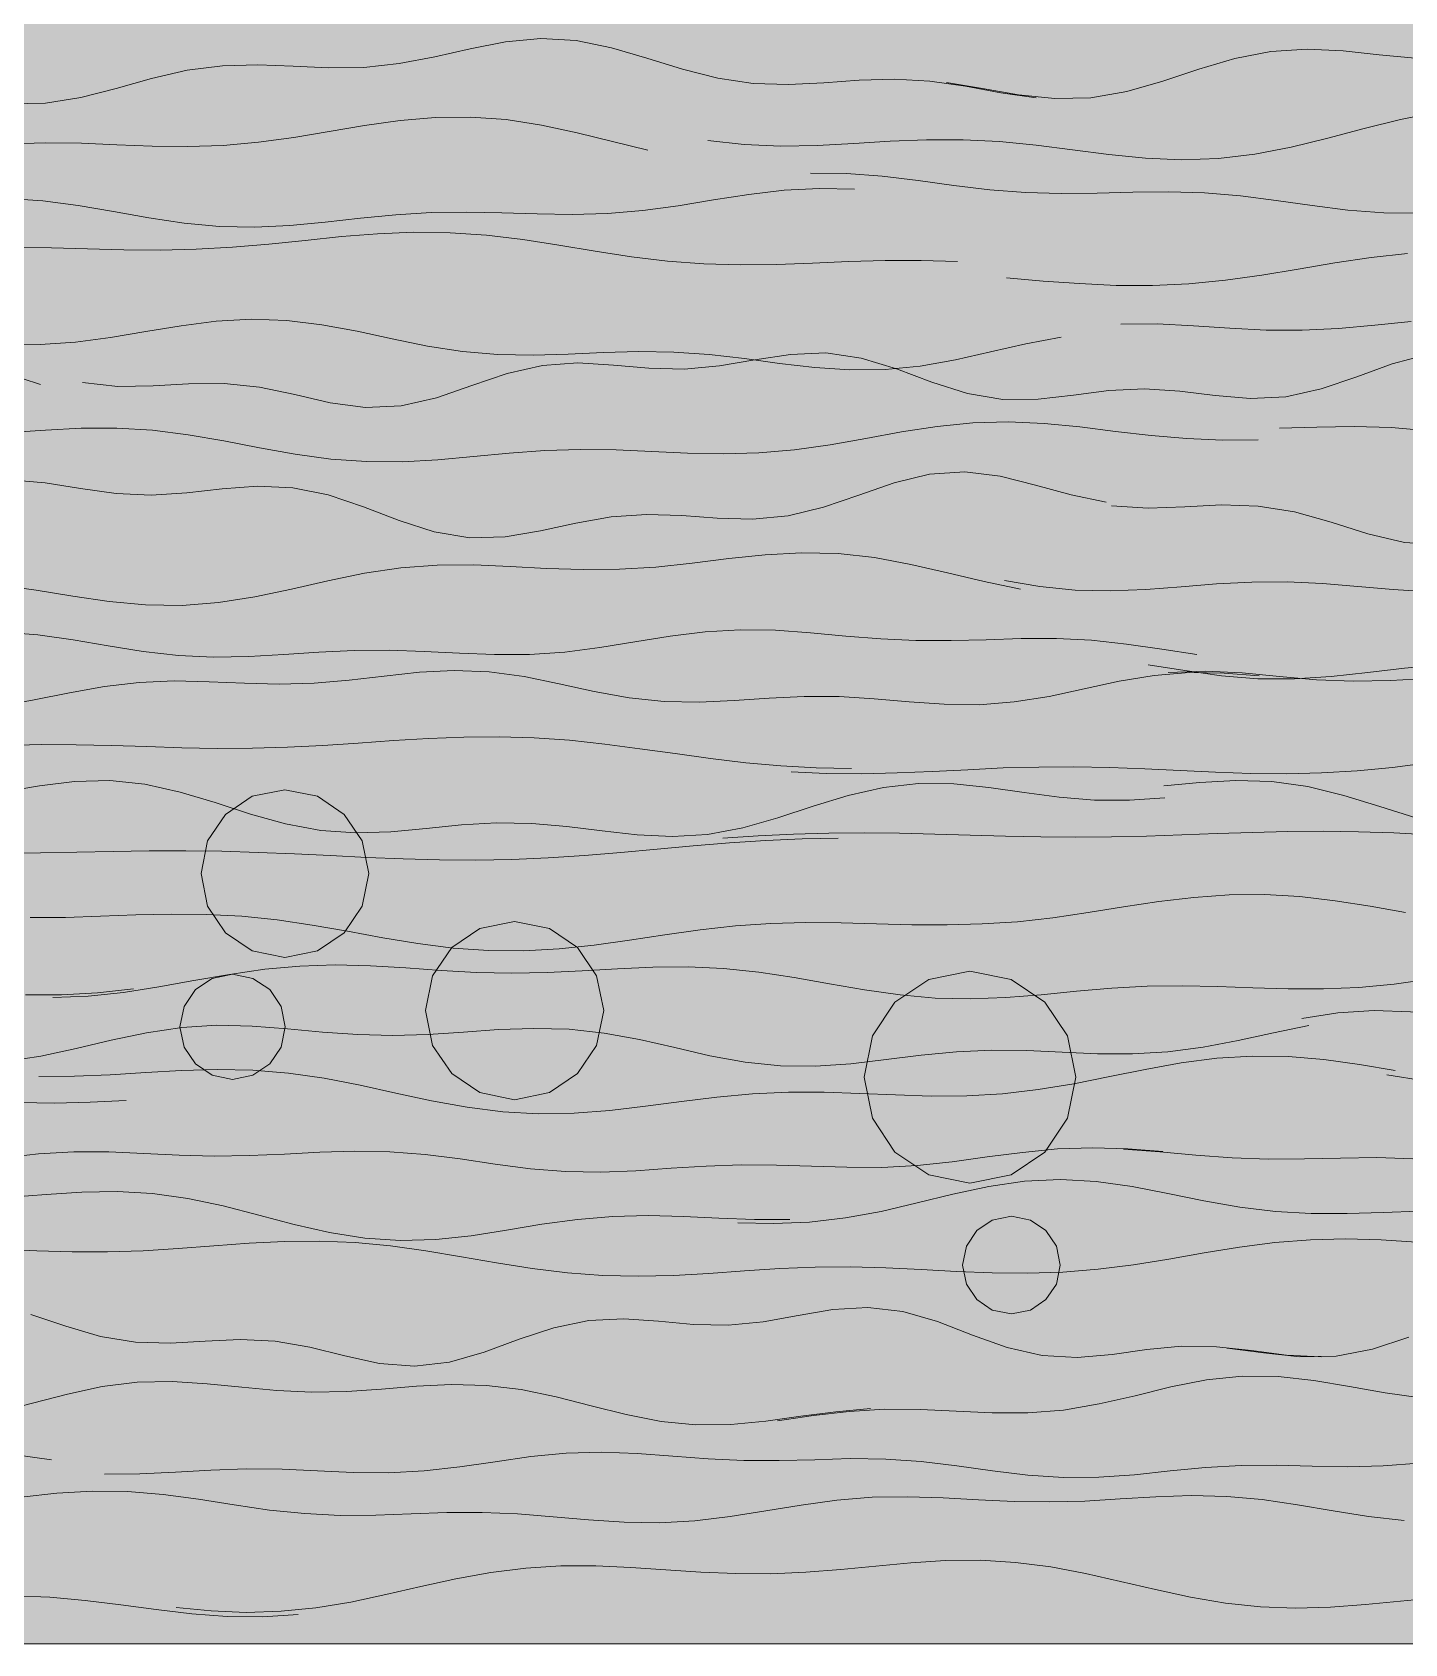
# Model space of a CAD drawing. Header units: metres. Extents: x 0 to 46.1, y -33.1 to 1.9.
# Drawn here: x 11.657 to 12.549, y -28 to -26.954 of the extents above; entities that cross this region are included whole.
import ezdxf

# ---------------------------------------------------------------- set-up
doc = ezdxf.new("R2010")
doc.units = ezdxf.units.M
doc.header["$LTSCALE"] = 0.02
doc.layers.add('CONTEXT', color=7, linetype='Continuous', lineweight=13, true_color=0x787878)
doc.layers.add('SEEN', color=7, linetype='Continuous', lineweight=20, true_color=0x000000)
doc.layers.add('FILL_(240, 240, 240)', color=7, linetype='Continuous', true_color=0xf0f0f0)

msp = doc.modelspace()

# ---------------------------------------------------------------- hatches: boundary and pattern name
at = {"layer": 'FILL_(240, 240, 240)'}
msp.add_hatch(color=256, dxfattribs=at).paths.add_polyline_path([(19, -28), (19, -25.5), (9, -25.5), (9, -28), (19, -28)])

# ---------------------------------------------------------------- linework, layer by layer
at = {"layer": 'CONTEXT'}
msp.add_lwpolyline([(9, -28), (19, -28), (19, -25.5), (9, -25.5), (9, -28)], close=True, dxfattribs=at)
at = {"layer": 'CONTEXT', "lineweight": 9, "transparency": 33554470}
for points in [[(11.6431, -27.0001), (11.6661, -26.9997), (11.6891, -26.9959), (11.712, -26.99), (11.735, -26.9835), (11.758, -26.9782), (11.781, -26.9753), (11.8039, -26.9747), (11.8269, -26.9756), (11.8499, -26.9767), (11.8728, -26.9764), (11.8958, -26.9739), (11.9188, -26.9695), (11.9417, -26.9643), (11.9647, -26.9598), (11.9877, -26.9577), (12.0107, -26.959), (12.0336, -26.9636), (12.0566, -26.9704), (12.0796, -26.9776), (12.1025, -26.9834), (12.1255, -26.9868), (12.1485, -26.9875), (12.1714, -26.9863), (12.1944, -26.9847), (12.2174, -26.9841), (12.2403, -26.9854), (12.2633, -26.9886), (12.2863, -26.9928), (12.3093, -26.9962)], [(12.251, -26.9862), (12.2744, -26.9901), (12.2979, -26.9942), (12.3213, -26.9966), (12.3447, -26.9961), (12.3681, -26.9921), (12.3915, -26.9854), (12.4149, -26.9776), (12.4383, -26.9706), (12.4617, -26.966), (12.4851, -26.9645), (12.5085, -26.9657), (12.5319, -26.9682), (12.5553, -26.9703)], [(11.6435, -27.026), (11.6664, -27.0253), (11.6894, -27.0256), (11.7124, -27.0266), (11.7354, -27.0275), (11.7584, -27.0278), (11.7814, -27.027), (11.8043, -27.025), (11.8273, -27.0219), (11.8503, -27.018), (11.8733, -27.0142), (11.8963, -27.0109), (11.9192, -27.0089), (11.9422, -27.0086), (11.9652, -27.0103), (11.9882, -27.0138), (12.0112, -27.0188), (12.0341, -27.0245), (12.0571, -27.0302)], [(12.0961, -27.0238), (12.1197, -27.0265), (12.1434, -27.0275), (12.1671, -27.0271), (12.1908, -27.0258), (12.2145, -27.0243), (12.2381, -27.0233), (12.2618, -27.0233), (12.2855, -27.0245), (12.3092, -27.0268), (12.3328, -27.0299), (12.3565, -27.0329), (12.3802, -27.0353), (12.4039, -27.0363), (12.4276, -27.0355), (12.4512, -27.0327), (12.4749, -27.0281), (12.4986, -27.0223), (12.5223, -27.0161), (12.5459, -27.0102), (12.5696, -27.0054), (12.5933, -27.0023), (12.617, -27.001), (12.6406, -27.0015)], [(12.1628, -27.045), (12.1861, -27.0452), (12.2093, -27.047), (12.2326, -27.0499), (12.2558, -27.0531), (12.2791, -27.0559), (12.3023, -27.0577), (12.3256, -27.0583), (12.3489, -27.058), (12.3721, -27.0574), (12.3954, -27.0572), (12.4186, -27.0579), (12.4419, -27.0598), (12.4651, -27.0627), (12.4884, -27.0661), (12.5116, -27.0691), (12.5349, -27.0709), (12.5582, -27.071)], [(11.6415, -27.0614), (11.6644, -27.063), (11.6873, -27.066), (11.7102, -27.0699), (11.7332, -27.074), (11.7561, -27.0775), (11.779, -27.0796), (11.8019, -27.0801), (11.8248, -27.079), (11.8477, -27.0768), (11.8706, -27.0742), (11.8935, -27.072), (11.9165, -27.0706), (11.9394, -27.0703), (11.9623, -27.0708), (11.9852, -27.0715), (12.0081, -27.0719), (12.031, -27.0712), (12.0539, -27.0693), (12.0768, -27.0662), (12.0997, -27.0624), (12.1227, -27.0588), (12.1456, -27.0561), (12.1685, -27.0549), (12.1914, -27.0554)], [(11.6464, -27.0933), (11.6699, -27.0935), (11.6934, -27.0941), (11.717, -27.0948), (11.7405, -27.095), (11.764, -27.0945), (11.7876, -27.0932), (11.8111, -27.0911), (11.8346, -27.0887), (11.8582, -27.0862), (11.8817, -27.0844), (11.9053, -27.0834), (11.9288, -27.0838), (11.9523, -27.0854), (11.9759, -27.0882), (11.9994, -27.0918), (12.0229, -27.0957), (12.0465, -27.0993), (12.07, -27.1021), (12.0935, -27.1039), (12.1171, -27.1046), (12.1406, -27.1044), (12.1641, -27.1035), (12.1877, -27.1025), (12.2112, -27.1018), (12.2347, -27.1017), (12.2583, -27.1024)], [(12.2901, -27.1131), (12.3138, -27.1151), (12.3375, -27.1168), (12.3611, -27.118), (12.3848, -27.1181), (12.4084, -27.117), (12.4321, -27.1146), (12.4558, -27.1112), (12.4794, -27.1073), (12.5031, -27.1033), (12.5268, -27.0998), (12.5504, -27.0973)], [(11.6399, -27.1567), (11.6627, -27.1564), (11.6856, -27.1547), (11.7084, -27.1517), (11.7313, -27.1479), (11.7541, -27.1441), (11.777, -27.1412), (11.7998, -27.1399), (11.8227, -27.1407), (11.8455, -27.1435), (11.8684, -27.1477), (11.8912, -27.1527), (11.9141, -27.1573), (11.9369, -27.1608), (11.9598, -27.1628), (11.9826, -27.1633), (12.0055, -27.1626), (12.0284, -27.1616), (12.0512, -27.1609), (12.0741, -27.1612), (12.0969, -27.1628), (12.1198, -27.1655), (12.1426, -27.1686), (12.1655, -27.1713), (12.1883, -27.1728), (12.2112, -27.1726), (12.234, -27.1703), (12.2569, -27.1662), (12.2797, -27.1611), (12.3026, -27.1559), (12.3254, -27.1515)], [(12.3643, -27.143), (12.3879, -27.1429), (12.4114, -27.1441), (12.4349, -27.1457), (12.4585, -27.1469), (12.482, -27.147), (12.5056, -27.1459), (12.5291, -27.1438), (12.5527, -27.1414)], [(11.6901, -27.1809), (11.7131, -27.1835), (11.736, -27.1832), (11.759, -27.1818), (11.782, -27.1816), (11.805, -27.184), (11.828, -27.1888), (11.8509, -27.1941), (11.8739, -27.1972), (11.8969, -27.1962), (11.9199, -27.1909), (11.9429, -27.1829), (11.9659, -27.1751), (11.9888, -27.1699), (12.0118, -27.1683), (12.0348, -27.1697), (12.0578, -27.1717), (12.0808, -27.1723), (12.1037, -27.1702), (12.1267, -27.1663), (12.1497, -27.1627), (12.1727, -27.1618), (12.1957, -27.1652), (12.2186, -27.1722), (12.2416, -27.1808), (12.2646, -27.1882), (12.2876, -27.192), (12.3106, -27.1919), (12.3335, -27.1891), (12.3565, -27.1862), (12.3795, -27.1851), (12.4025, -27.1866), (12.4255, -27.1895), (12.4485, -27.1914), (12.4714, -27.1903), (12.4944, -27.1852), (12.5174, -27.1772), (12.5404, -27.1688), (12.5634, -27.1628)], [(11.6391, -27.1745), (11.6628, -27.1823)], [(11.643, -27.2135), (11.6661, -27.2119), (11.6893, -27.2107), (11.7124, -27.2107), (11.7356, -27.212), (11.7587, -27.2149), (11.7819, -27.2189), (11.8051, -27.2233), (11.8282, -27.2275), (11.8514, -27.2307), (11.8745, -27.2323), (11.8977, -27.2324), (11.9208, -27.2311), (11.944, -27.229), (11.9672, -27.2268), (11.9903, -27.2252), (12.0135, -27.2245), (12.0366, -27.2248), (12.0598, -27.2257), (12.0829, -27.2268), (12.1061, -27.2272), (12.1293, -27.2266), (12.1524, -27.2246), (12.1756, -27.2214), (12.1987, -27.2173), (12.2219, -27.213), (12.245, -27.2095), (12.2682, -27.2072), (12.2914, -27.2066), (12.3145, -27.2076), (12.3377, -27.2098), (12.3608, -27.2127), (12.384, -27.2154), (12.4071, -27.2174), (12.4303, -27.2184), (12.4535, -27.2183)], [(12.4673, -27.2107), (12.4915, -27.2099), (12.5157, -27.2095), (12.5399, -27.2103), (12.5641, -27.2123), (12.5883, -27.2156), (12.6126, -27.2196), (12.6368, -27.2235), (12.661, -27.2264), (12.6852, -27.2277), (12.7094, -27.227), (12.7336, -27.2247), (12.7578, -27.2213), (12.7821, -27.2177), (12.8063, -27.2146), (12.8305, -27.2126), (12.8547, -27.2119), (12.8789, -27.2122), (12.9031, -27.2129), (12.9274, -27.2132), (12.9516, -27.2126), (12.9758, -27.2108), (13, -27.2078)], [(11.643, -27.2442), (11.6659, -27.2462), (11.6889, -27.2499), (11.7119, -27.253), (11.7348, -27.2541), (11.7578, -27.2527), (11.7807, -27.2501), (11.8037, -27.2483), (11.8267, -27.2493), (11.8496, -27.254), (11.8726, -27.2618), (11.8956, -27.2707), (11.9185, -27.278), (11.9415, -27.2818), (11.9645, -27.2813), (11.9874, -27.2774), (12.0104, -27.2723), (12.0333, -27.2682), (12.0563, -27.2666), (12.0793, -27.2673), (12.1022, -27.2691), (12.1252, -27.2698), (12.1482, -27.2676), (12.1711, -27.262), (12.1941, -27.2541), (12.217, -27.2461), (12.24, -27.2405), (12.263, -27.239), (12.2859, -27.2419), (12.3089, -27.2476), (12.3319, -27.2539), (12.3548, -27.2587)], [(12.3582, -27.261), (12.382, -27.2626), (12.4057, -27.2617), (12.4295, -27.2605), (12.4533, -27.2612), (12.477, -27.265), (12.5008, -27.2717), (12.5246, -27.2792), (12.5484, -27.2848), (12.5721, -27.2864)], [(11.6364, -27.3126), (11.6601, -27.3159), (11.6838, -27.3198), (11.7074, -27.3232), (11.7311, -27.3254), (11.7548, -27.3258), (11.7784, -27.3239), (11.8021, -27.3201), (11.8257, -27.3151), (11.8494, -27.3097), (11.8731, -27.3048), (11.8967, -27.3014), (11.9204, -27.2996), (11.9441, -27.2994), (11.9677, -27.3004), (11.9914, -27.3017), (12.0151, -27.3025), (12.0387, -27.3023), (12.0624, -27.3008), (12.086, -27.2983), (12.1097, -27.2953), (12.1334, -27.2928), (12.157, -27.2915), (12.1807, -27.292), (12.2044, -27.2947), (12.228, -27.2991), (12.2517, -27.3046), (12.2754, -27.3103), (12.299, -27.3152)], [(12.2887, -27.3096), (12.3117, -27.3135), (12.3346, -27.3158), (12.3576, -27.3163), (12.3805, -27.3153), (12.4034, -27.3136), (12.4264, -27.3118), (12.4493, -27.3106), (12.4723, -27.3105), (12.4952, -27.3115), (12.5182, -27.3134), (12.5411, -27.3155), (12.5641, -27.3169)], [(11.6384, -27.3431), (11.6612, -27.3449), (11.684, -27.3481), (11.7068, -27.3519), (11.7296, -27.3556), (11.7524, -27.3582), (11.7752, -27.3593), (11.798, -27.359), (11.8208, -27.3577), (11.8436, -27.3561), (11.8664, -27.355), (11.8892, -27.3549), (11.912, -27.3556), (11.9348, -27.3568), (11.9576, -27.3577), (11.9804, -27.3575), (12.0032, -27.356), (12.026, -27.3531), (12.0488, -27.3494), (12.0716, -27.3457), (12.0944, -27.3429), (12.1172, -27.3416), (12.14, -27.3419), (12.1628, -27.3435), (12.1856, -27.3456), (12.2084, -27.3475), (12.2312, -27.3486), (12.254, -27.3486), (12.2768, -27.348), (12.2996, -27.3472), (12.3224, -27.3472), (12.3452, -27.3483), (12.368, -27.3508), (12.3908, -27.3541), (12.4136, -27.3576)], [(12.3819, -27.3644), (12.4057, -27.3681), (12.4295, -27.3714), (12.4532, -27.3733), (12.477, -27.3734), (12.5008, -27.3719), (12.5246, -27.3692), (12.5483, -27.3665), (12.5721, -27.3644)], [(11.6361, -27.3911), (11.6588, -27.3871), (11.6816, -27.3825), (11.7043, -27.3783), (11.727, -27.3757), (11.7497, -27.3748), (11.7724, -27.3753), (11.7952, -27.3763), (11.8179, -27.3769), (11.8406, -27.3762), (11.8633, -27.3743), (11.886, -27.3716), (11.9088, -27.3691), (11.9315, -27.368), (11.9542, -27.3689), (11.9769, -27.372), (11.9996, -27.3766), (12.0223, -27.3816), (12.0451, -27.3857), (12.0678, -27.3881), (12.0905, -27.3885), (12.1132, -27.3875), (12.1359, -27.3859), (12.1587, -27.3848), (12.1814, -27.3849), (12.2041, -27.3863), (12.2268, -27.3883), (12.2495, -27.3899), (12.2723, -27.3902), (12.295, -27.3884), (12.3177, -27.3848), (12.3404, -27.3799), (12.3631, -27.375), (12.3858, -27.3712), (12.4086, -27.3694), (12.4313, -27.3697), (12.454, -27.3715)], [(12.395, -27.3694), (12.4191, -27.3684), (12.4431, -27.3696), (12.4672, -27.3719), (12.4912, -27.374), (12.5153, -27.375), (12.5394, -27.3745), (12.5634, -27.3731), (12.5875, -27.372), (12.6116, -27.3722), (12.6356, -27.3745), (12.6597, -27.3788), (12.6837, -27.3839), (12.7078, -27.3886), (12.7319, -27.3914), (12.7559, -27.3918), (12.78, -27.39), (12.8041, -27.387), (12.8281, -27.384), (12.8522, -27.3822), (12.8762, -27.382), (12.9003, -27.3828), (12.9244, -27.3836)], [(11.6404, -27.4168), (11.6632, -27.4161), (11.6861, -27.4162), (11.709, -27.4167), (11.7319, -27.4174), (11.7547, -27.4182), (11.7776, -27.4186), (11.8005, -27.4185), (11.8233, -27.4178), (11.8462, -27.4167), (11.8691, -27.4151), (11.892, -27.4135), (11.9148, -27.4121), (11.9377, -27.4112), (11.9606, -27.411), (11.9834, -27.4117), (12.0063, -27.4133), (12.0292, -27.4158), (12.052, -27.4188), (12.0749, -27.422), (12.0978, -27.4252), (12.1207, -27.4279), (12.1435, -27.43), (12.1664, -27.4312), (12.1893, -27.4316)], [(12.1501, -27.4339), (12.173, -27.4349), (12.196, -27.4351), (12.219, -27.4345), (12.2419, -27.4335), (12.2649, -27.4324), (12.2879, -27.4313), (12.3109, -27.4307), (12.3338, -27.4305), (12.3568, -27.4309), (12.3798, -27.4318), (12.4027, -27.433), (12.4257, -27.4341), (12.4487, -27.4349), (12.4717, -27.4351), (12.4946, -27.4345), (12.5176, -27.4331), (12.5406, -27.4309), (12.5635, -27.428)], [(11.6393, -27.4468), (11.6621, -27.4428), (11.685, -27.44), (11.7078, -27.4394), (11.7306, -27.4418), (11.7535, -27.4469), (11.7763, -27.4538), (11.7991, -27.4612), (11.8219, -27.4676), (11.8448, -27.4719), (11.8676, -27.4735), (11.8904, -27.4728), (11.9133, -27.4706), (11.9361, -27.4683), (11.9589, -27.467), (11.9818, -27.4673), (12.0046, -27.4693), (12.0274, -27.4722), (12.0503, -27.4748), (12.0731, -27.4758), (12.0959, -27.4744), (12.1188, -27.4702), (12.1416, -27.4637), (12.1644, -27.4562), (12.1873, -27.4491), (12.2101, -27.4439), (12.2329, -27.4413), (12.2558, -27.4415), (12.2786, -27.4439), (12.3014, -27.4472), (12.3243, -27.4503), (12.3471, -27.4521), (12.3699, -27.4521), (12.3927, -27.4506)], [(11.876, -27.4999), (11.8717, -27.5211), (11.86, -27.5384), (11.8427, -27.5501), (11.8215, -27.5544), (11.8003, -27.5501), (11.783, -27.5384), (11.7713, -27.5211), (11.7671, -27.4999), (11.7713, -27.4787), (11.783, -27.4614), (11.8003, -27.4497), (11.8215, -27.4454), (11.8427, -27.4497), (11.86, -27.4614), (11.8717, -27.4787), (11.876, -27.4999)], [(12.3921, -27.4428), (12.4155, -27.4407), (12.4389, -27.4394), (12.4623, -27.4401), (12.4857, -27.4434), (12.509, -27.4491), (12.5324, -27.4563), (12.5558, -27.4636)], [(11.6393, -27.4866), (11.6629, -27.4864), (11.6864, -27.486), (11.71, -27.4855), (11.7335, -27.4852), (11.7571, -27.4851), (11.7806, -27.4854), (11.8041, -27.4861), (11.8277, -27.4871), (11.8512, -27.4882), (11.8748, -27.4894), (11.8983, -27.4904), (11.9218, -27.491), (11.9454, -27.4912), (11.9689, -27.4907), (11.9925, -27.4897), (12.016, -27.4881), (12.0396, -27.4862), (12.0631, -27.484), (12.0866, -27.4819), (12.1102, -27.48), (12.1337, -27.4784), (12.1573, -27.4774), (12.1808, -27.4769)], [(12.1059, -27.4769), (12.1288, -27.4753), (12.1517, -27.4742), (12.1747, -27.4736), (12.1976, -27.4734), (12.2205, -27.4737), (12.2434, -27.4743), (12.2664, -27.4749), (12.2893, -27.4756), (12.3122, -27.476), (12.3351, -27.4762), (12.3581, -27.476), (12.381, -27.4755), (12.4039, -27.4747), (12.4268, -27.4739), (12.4498, -27.4731), (12.4727, -27.4725), (12.4956, -27.4724), (12.5185, -27.4727), (12.5415, -27.4735), (12.5644, -27.4748)], [(11.6561, -27.5284), (11.679, -27.5283), (11.7019, -27.5276), (11.7248, -27.5267), (11.7477, -27.5262), (11.7706, -27.5264), (11.7935, -27.5276), (11.8164, -27.53), (11.8392, -27.5333), (11.8621, -27.5373), (11.885, -27.5415), (11.9079, -27.5453), (11.9308, -27.5482), (11.9537, -27.5499), (11.9766, -27.55), (11.9995, -27.5488), (12.0224, -27.5463), (12.0453, -27.5431), (12.0682, -27.5396), (12.0911, -27.5364), (12.114, -27.5339), (12.1369, -27.5323), (12.1598, -27.5316), (12.1827, -27.5318), (12.2056, -27.5324), (12.2285, -27.5331), (12.2514, -27.5332), (12.2743, -27.5326), (12.2972, -27.5311), (12.3201, -27.5285), (12.343, -27.5252), (12.3659, -27.5215), (12.3888, -27.5181), (12.4117, -27.5153), (12.4346, -27.5137), (12.4575, -27.5135), (12.4804, -27.5148), (12.5033, -27.5175), (12.5262, -27.521), (12.5491, -27.5251)], [(12.0285, -27.5888), (12.0239, -27.6114), (12.0115, -27.6297), (11.9932, -27.6421), (11.9706, -27.6467), (11.9481, -27.6421), (11.9298, -27.6297), (11.9174, -27.6114), (11.9128, -27.5888), (11.9174, -27.5663), (11.9298, -27.5479), (11.9481, -27.5356), (11.9706, -27.531), (11.9932, -27.5356), (12.0115, -27.5479), (12.0239, -27.5663), (12.0285, -27.5888)], [(11.6709, -27.5803), (11.6938, -27.5794), (11.7167, -27.577), (11.7396, -27.5735), (11.7625, -27.5694), (11.7855, -27.5654), (11.8084, -27.562), (11.8313, -27.5599), (11.8542, -27.5592), (11.8771, -27.5597), (11.9, -27.5611), (11.923, -27.5627), (11.9459, -27.564), (11.9688, -27.5645), (11.9917, -27.5642), (12.0146, -27.5631), (12.0375, -27.5617), (12.0605, -27.5607), (12.0834, -27.5605), (12.1063, -27.5615), (12.1292, -27.5639), (12.1521, -27.5673), (12.175, -27.5714), (12.1979, -27.5754), (12.2209, -27.5787), (12.2438, -27.5807), (12.2667, -27.5812), (12.2896, -27.5803), (12.3125, -27.5785), (12.3354, -27.5763), (12.3584, -27.5743), (12.3813, -27.573), (12.4042, -27.5727), (12.4271, -27.5731), (12.45, -27.574), (12.4729, -27.5747), (12.4959, -27.5748), (12.5188, -27.5738), (12.5417, -27.5716), (12.5646, -27.5684)], [(12.3351, -27.632), (12.3297, -27.6588), (12.3149, -27.6807), (12.2931, -27.6954), (12.2663, -27.7008), (12.2395, -27.6954), (12.2176, -27.6807), (12.2029, -27.6588), (12.1975, -27.632), (12.2029, -27.6053), (12.2176, -27.5834), (12.2395, -27.5686), (12.2663, -27.5632), (12.2931, -27.5686), (12.3149, -27.5834), (12.3297, -27.6053), (12.3351, -27.632)], [(11.8217, -27.5993), (11.819, -27.6126), (11.8117, -27.6235), (11.8008, -27.6308), (11.7875, -27.6335), (11.7742, -27.6308), (11.7634, -27.6235), (11.7561, -27.6126), (11.7534, -27.5993), (11.7561, -27.5861), (11.7634, -27.5752), (11.7742, -27.5679), (11.7875, -27.5652), (11.8008, -27.5679), (11.8117, -27.5752), (11.819, -27.5861), (11.8217, -27.5993)], [(11.6532, -27.5786), (11.6765, -27.5787), (11.6999, -27.5774), (11.7232, -27.5747)], [(12.4817, -27.5939), (12.5052, -27.5903), (12.5288, -27.5888), (12.5524, -27.5896), (12.5759, -27.5923), (12.5995, -27.5961), (12.623, -27.5997), (12.6466, -27.6025), (12.6702, -27.6037), (12.6937, -27.6037), (12.7173, -27.6029), (12.7408, -27.6023), (12.7644, -27.6027), (12.788, -27.6047), (12.8115, -27.6083), (12.8351, -27.6128), (12.8586, -27.6172), (12.8822, -27.6205), (12.9058, -27.6217), (12.9293, -27.6206), (12.9529, -27.6174), (12.9764, -27.6131), (13, -27.6086)], [(11.6402, -27.6219), (11.6631, -27.6184), (11.6859, -27.6134), (11.7088, -27.608), (11.7317, -27.6032), (11.7545, -27.5998), (11.7774, -27.5984), (11.8003, -27.5989), (11.8231, -27.6006), (11.846, -27.6028), (11.8689, -27.6044), (11.8917, -27.605), (11.9146, -27.6044), (11.9374, -27.6029), (11.9603, -27.6012), (11.9832, -27.6004), (12.006, -27.601), (12.0289, -27.6035), (12.0518, -27.6077), (12.0746, -27.6129), (12.0975, -27.6182), (12.1204, -27.6223), (12.1432, -27.6247), (12.1661, -27.625), (12.189, -27.6234), (12.2118, -27.6207), (12.2347, -27.6178), (12.2575, -27.6156), (12.2804, -27.6146), (12.3033, -27.6148), (12.3261, -27.6158), (12.349, -27.6169), (12.3719, -27.617), (12.3947, -27.6157), (12.4176, -27.6126), (12.4405, -27.6082), (12.4633, -27.6032), (12.4862, -27.5986)], [(11.6617, -27.6316), (11.6849, -27.6315), (11.708, -27.6305), (11.7312, -27.6291), (11.7544, -27.6277), (11.7776, -27.6271), (11.8007, -27.6276), (11.8239, -27.6295), (11.8471, -27.6328), (11.8703, -27.6373), (11.8935, -27.6424), (11.9166, -27.6474), (11.9398, -27.6516), (11.963, -27.6546), (11.9862, -27.6559), (12.0093, -27.6555), (12.0325, -27.6537), (12.0557, -27.651), (12.0789, -27.6479), (12.102, -27.645), (12.1252, -27.6429), (12.1484, -27.6419), (12.1716, -27.6419), (12.1947, -27.6426), (12.2179, -27.6436), (12.2411, -27.6443), (12.2643, -27.6441), (12.2874, -27.6428), (12.3106, -27.6401), (12.3338, -27.6363), (12.357, -27.6317), (12.3801, -27.627), (12.4033, -27.6228), (12.4265, -27.6198), (12.4497, -27.6184), (12.4728, -27.6187), (12.496, -27.6207), (12.5192, -27.6239), (12.5424, -27.6277)], [(12.5369, -27.6305), (12.5613, -27.6345), (12.5856, -27.638), (12.61, -27.6404), (12.6344, -27.6415), (12.6588, -27.6415), (12.6831, -27.6408), (12.7075, -27.64), (12.7319, -27.6398), (12.7563, -27.6408), (12.7806, -27.643), (12.805, -27.6464), (12.8294, -27.6506), (12.8538, -27.655), (12.8781, -27.6586), (12.9025, -27.6609), (12.9269, -27.6614), (12.9513, -27.66), (12.9756, -27.6568), (13, -27.6525)], [(11.6489, -27.6486), (11.672, -27.649), (11.6952, -27.6484), (11.7184, -27.6472)], [(11.6388, -27.6845), (11.6616, -27.6819), (11.6844, -27.6806), (11.7072, -27.6806), (11.73, -27.6816), (11.7528, -27.6827), (11.7756, -27.6833), (11.7984, -27.683), (11.8213, -27.682), (11.8441, -27.6808), (11.8669, -27.6801), (11.8897, -27.6805), (11.9125, -27.6823), (11.9353, -27.6852), (11.9581, -27.6885), (11.9809, -27.6915), (12.0038, -27.6933), (12.0266, -27.6937), (12.0494, -27.6928), (12.0722, -27.6912), (12.095, -27.6898), (12.1178, -27.689), (12.1406, -27.6892), (12.1635, -27.6899), (12.1863, -27.6906), (12.2091, -27.6907), (12.2319, -27.6895), (12.2547, -27.6871), (12.2775, -27.6839), (12.3003, -27.6809), (12.3231, -27.6786), (12.346, -27.6779), (12.3688, -27.6786), (12.3916, -27.6803)], [(12.366, -27.6788), (12.3895, -27.6806), (12.413, -27.6827), (12.4365, -27.6845), (12.46, -27.6853), (12.4834, -27.6852), (12.5069, -27.6846), (12.5304, -27.6843), (12.5539, -27.685)], [(12.1155, -27.7266), (12.1388, -27.7271), (12.1621, -27.7262), (12.1854, -27.7235), (12.2086, -27.7192), (12.2319, -27.7137), (12.2552, -27.708), (12.2785, -27.703), (12.3017, -27.6997), (12.325, -27.6986), (12.3483, -27.6999), (12.3716, -27.7031), (12.3948, -27.7076), (12.4181, -27.7124), (12.4414, -27.7165), (12.4647, -27.7194), (12.4879, -27.7207), (12.5112, -27.7207), (12.5345, -27.7199), (12.5578, -27.719)], [(11.6436, -27.7099), (11.6666, -27.7083), (11.6896, -27.7068), (11.7126, -27.7064), (11.7356, -27.7077), (11.7586, -27.7109), (11.7815, -27.7157), (11.8045, -27.7216), (11.8275, -27.7277), (11.8505, -27.733), (11.8735, -27.7367), (11.8965, -27.7382), (11.9195, -27.7375), (11.9424, -27.735), (11.9654, -27.7314), (11.9884, -27.7276), (12.0114, -27.7245), (12.0344, -27.7225), (12.0574, -27.7219), (12.0804, -27.7225), (12.1033, -27.7236), (12.1263, -27.7245), (12.1493, -27.7244)], [(12.3248, -27.7541), (12.3224, -27.7665), (12.3156, -27.7765), (12.3055, -27.7833), (12.2932, -27.7858), (12.2808, -27.7833), (12.2707, -27.7765), (12.264, -27.7665), (12.2615, -27.7541), (12.264, -27.7418), (12.2707, -27.7317), (12.2808, -27.7249), (12.2932, -27.7224), (12.3055, -27.7249), (12.3156, -27.7317), (12.3224, -27.7418), (12.3248, -27.7541)], [(11.6375, -27.7437), (11.6605, -27.7448), (11.6834, -27.7455), (11.7064, -27.7455), (11.7294, -27.7448), (11.7523, -27.7434), (11.7753, -27.7416), (11.7983, -27.7399), (11.8212, -27.7388), (11.8442, -27.7385), (11.8672, -27.7395), (11.8901, -27.7416), (11.9131, -27.7448), (11.9361, -27.7487), (11.959, -27.7527), (11.982, -27.7564), (12.005, -27.7592), (12.0279, -27.7609), (12.0509, -27.7614), (12.0739, -27.7608), (12.0968, -27.7595), (12.1198, -27.7579), (12.1428, -27.7564), (12.1657, -27.7555), (12.1887, -27.7553), (12.2117, -27.7558), (12.2346, -27.7569), (12.2576, -27.7582), (12.2806, -27.7591), (12.3035, -27.7594), (12.3265, -27.7587), (12.3495, -27.7568), (12.3724, -27.7539), (12.3954, -27.7502), (12.4184, -27.7462), (12.4413, -27.7425), (12.4643, -27.7395), (12.4873, -27.7376), (12.5102, -27.737), (12.5332, -27.7376), (12.5562, -27.7392)], [(11.6566, -27.7861), (11.6792, -27.7937), (11.7019, -27.8004), (11.7245, -27.8041), (11.7472, -27.8047), (11.7698, -27.8034), (11.7924, -27.8024), (11.8151, -27.8036), (11.8377, -27.8075), (11.8604, -27.813), (11.883, -27.8179), (11.9056, -27.8197), (11.9283, -27.8172), (11.9509, -27.8107), (11.9736, -27.8023), (11.9962, -27.7948), (12.0188, -27.7901), (12.0415, -27.7891), (12.0641, -27.7906), (12.0868, -27.7927), (12.1094, -27.7931), (12.1321, -27.7909), (12.1547, -27.7869), (12.1773, -27.7829), (12.2, -27.7816), (12.2226, -27.7842), (12.2453, -27.7908), (12.2679, -27.7995), (12.2905, -27.8076), (12.3132, -27.8128), (12.3358, -27.814), (12.3585, -27.8121), (12.3811, -27.8089), (12.4037, -27.8068), (12.4264, -27.8071), (12.449, -27.8096), (12.4717, -27.8125), (12.4943, -27.8136)], [(12.4332, -27.808), (12.4568, -27.811), (12.4805, -27.8136), (12.5041, -27.8133), (12.5277, -27.8088), (12.5513, -27.8008)], [(11.6349, -27.8496), (11.6576, -27.8438), (11.6803, -27.8379), (11.7029, -27.833), (11.7256, -27.8302), (11.7483, -27.8297), (11.771, -27.8311), (11.7936, -27.8334), (11.8163, -27.8355), (11.839, -27.8366), (11.8617, -27.8362), (11.8843, -27.8347), (11.907, -27.8328), (11.9297, -27.8317), (11.9524, -27.8322), (11.975, -27.8349), (11.9977, -27.8396), (12.0204, -27.8454), (12.0431, -27.8512), (12.0657, -27.8556), (12.0884, -27.8579), (12.1111, -27.8577), (12.1338, -27.8555), (12.1564, -27.8523), (12.1791, -27.8493), (12.2018, -27.8473)], [(12.1414, -27.8552), (12.1646, -27.8518), (12.1878, -27.8491), (12.211, -27.8477), (12.2342, -27.8478), (12.2574, -27.8489), (12.2806, -27.8501), (12.3038, -27.8501), (12.327, -27.8482), (12.3502, -27.8443), (12.3735, -27.8389), (12.3967, -27.8332), (12.4199, -27.8286), (12.4431, -27.8262), (12.4663, -27.8264), (12.4895, -27.829), (12.5127, -27.833), (12.5359, -27.8371), (12.5591, -27.8403)], [(11.6468, -27.8773), (11.6699, -27.8806)], [(11.7044, -27.8898), (11.7274, -27.8897), (11.7505, -27.8885), (11.7735, -27.8872), (11.7966, -27.8864), (11.8197, -27.8867), (11.8427, -27.8877), (11.8658, -27.8887), (11.8888, -27.8889), (11.9119, -27.8878), (11.935, -27.8852), (11.958, -27.8818), (11.9811, -27.8785), (12.0041, -27.8762), (12.0272, -27.8756), (12.0503, -27.8764), (12.0733, -27.8782), (12.0964, -27.88), (12.1194, -27.8811), (12.1425, -27.8811), (12.1656, -27.8805), (12.1886, -27.8798), (12.2117, -27.8801), (12.2347, -27.8816), (12.2578, -27.8844), (12.2809, -27.8877), (12.3039, -27.8905), (12.327, -27.892), (12.35, -27.8919), (12.3731, -27.8902), (12.3962, -27.8878), (12.4192, -27.8856), (12.4423, -27.8843), (12.4653, -27.8841), (12.4884, -27.8846), (12.5115, -27.885), (12.5345, -27.8845), (12.5576, -27.8828)], [(11.6504, -27.9047), (11.6734, -27.9023), (11.6964, -27.9009), (11.7194, -27.9011), (11.7424, -27.903), (11.7655, -27.9061), (11.7885, -27.9098), (11.8115, -27.9132), (11.8345, -27.9155), (11.8575, -27.9166), (11.8806, -27.9164), (11.9036, -27.9156), (11.9266, -27.9148), (11.9496, -27.9148), (11.9726, -27.9157), (11.9956, -27.9175), (12.0187, -27.9195), (12.0417, -27.9211), (12.0647, -27.9214), (12.0877, -27.9202), (12.1107, -27.9174), (12.1338, -27.9137), (12.1568, -27.9099), (12.1798, -27.9067), (12.2028, -27.9049), (12.2258, -27.9045), (12.2489, -27.9053), (12.2719, -27.9065), (12.2949, -27.9076), (12.3179, -27.9079), (12.3409, -27.9073), (12.3639, -27.9059), (12.387, -27.9045), (12.41, -27.9038), (12.433, -27.9043), (12.456, -27.9064), (12.479, -27.9097), (12.5021, -27.9137), (12.5251, -27.9173), (12.5481, -27.9199)], [(11.7509, -27.9764), (11.7736, -27.9786), (11.7963, -27.9796), (11.819, -27.9789), (11.8417, -27.9767), (11.8644, -27.9729), (11.8871, -27.9681), (11.9098, -27.9628), (11.9326, -27.9578), (11.9553, -27.9537), (11.978, -27.9508), (12.0007, -27.9494), (12.0234, -27.9494), (12.0461, -27.9505), (12.0688, -27.952), (12.0915, -27.9535), (12.1143, -27.9544), (12.137, -27.9545), (12.1597, -27.9535), (12.1824, -27.9517), (12.2051, -27.9495), (12.2278, -27.9474), (12.2505, -27.946), (12.2732, -27.9458), (12.2959, -27.9472), (12.3187, -27.9501), (12.3414, -27.9544), (12.3641, -27.9595), (12.3868, -27.9648), (12.4095, -27.9698), (12.4322, -27.9736), (12.4549, -27.9761), (12.4776, -27.9769), (12.5003, -27.9763), (12.5231, -27.9746), (12.5458, -27.9723), (12.5685, -27.9701)], [(11.6457, -27.9688), (11.6688, -27.9698), (11.6918, -27.9719), (11.7149, -27.9747), (11.7379, -27.9778), (11.761, -27.9805), (11.7841, -27.9822), (11.8071, -27.9825), (11.8302, -27.981)]]:
    msp.add_lwpolyline(points, dxfattribs=at)
at = {"layer": 'SEEN'}
msp.add_lwpolyline([(19, -28), (19, -25.5), (9, -25.5), (9, -28), (19, -28)], close=True, dxfattribs=at)

doc.saveas('drawing.dxf')
